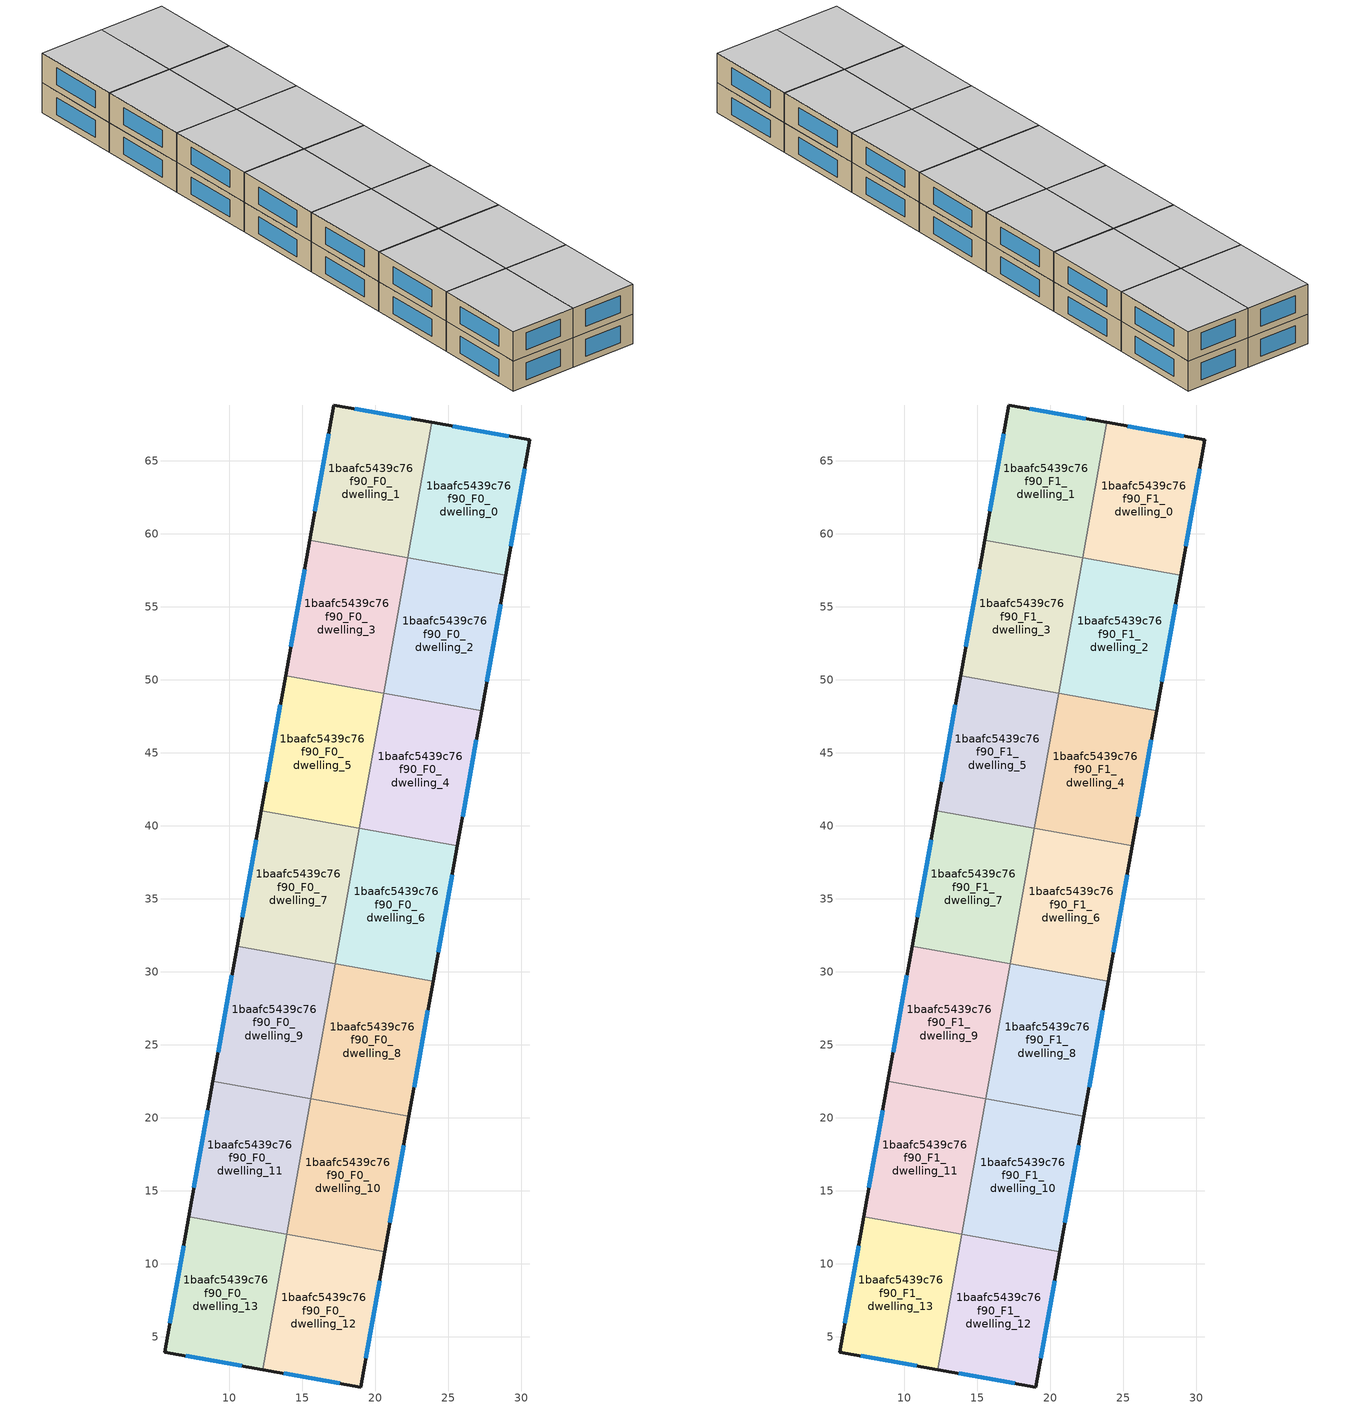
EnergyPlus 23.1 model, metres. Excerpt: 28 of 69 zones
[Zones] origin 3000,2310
1baafc5439c76f90_F0_dwelling_0
 floor ground (EU_floor_Construction): 30.61,66.43 28.95,57.15 22.24,58.35 23.9,67.62 z0
 wall outside (EU_wall_Construction): 28.95,57.15 30.61,66.43 23.9,67.62 z0:3
 wall to 1baafc5439c76f90_F0_dwelling_1 (EU_wall_Construction): 23.9,67.62 22.24,58.35 z0:3
 wall to 1baafc5439c76f90_F0_dwelling_2 (EU_wall_Construction): 22.24,58.35 28.95,57.15 z0:3
 window (EU_Window_Construction): 29.17,66.68 25.34,67.36 / 29.31,59.14 30.25,64.44 z0.64:2.36
1baafc5439c76f90_F0_dwelling_1
 floor ground (EU_floor_Construction): 23.9,67.62 22.24,58.35 15.53,59.55 17.19,68.81 z0
 wall outside (EU_wall_Construction): 23.9,67.62 17.19,68.81 15.53,59.55 z0:3
 wall to 1baafc5439c76f90_F0_dwelling_3 (EU_wall_Construction): 15.53,59.55 22.24,58.35 z0:3
 window (EU_Window_Construction): 22.46,67.87 18.62,68.56 / 16.83,66.83 15.88,61.54 z0.64:2.36
1baafc5439c76f90_F0_dwelling_10
 floor ground (EU_floor_Construction): 22.32,20.09 20.67,10.82 13.96,12.02 15.61,21.29 z0
 wall outside (EU_wall_Construction): 20.67,10.82 22.32,20.09 z0:3
 wall to 1baafc5439c76f90_F0_dwelling_11 (EU_wall_Construction): 15.61,21.29 13.96,12.02 z0:3
 wall to 1baafc5439c76f90_F0_dwelling_8 (EU_wall_Construction): 22.32,20.09 15.61,21.29 z0:3
 wall to 1baafc5439c76f90_F0_dwelling_12 (EU_wall_Construction): 13.96,12.02 20.67,10.82 z0:3
 window (EU_Window_Construction): 21.02,12.8 21.97,18.1 z0.64:2.36
1baafc5439c76f90_F0_dwelling_11
 floor ground (EU_floor_Construction): 15.61,21.29 13.96,12.02 7.25,13.22 8.9,22.49 z0
 wall outside (EU_wall_Construction): 8.9,22.49 7.25,13.22 z0:3
 wall to 1baafc5439c76f90_F0_dwelling_9 (EU_wall_Construction): 15.61,21.29 8.9,22.49 z0:3
 wall to 1baafc5439c76f90_F0_dwelling_13 (EU_wall_Construction): 7.25,13.22 13.95,12.02 z0:3
 window (EU_Window_Construction): 8.55,20.5 7.6,15.2 z0.64:2.36
1baafc5439c76f90_F0_dwelling_12
 floor ground (EU_floor_Construction): 20.67,10.82 19.01,1.56 12.3,2.75 13.95,12.02 z0
 wall outside (EU_wall_Construction): 12.3,2.75 19.01,1.56 20.67,10.82 z0:3
 wall to 1baafc5439c76f90_F0_dwelling_13 (EU_wall_Construction): 13.95,12.02 12.3,2.75 z0:3
 window (EU_Window_Construction): 13.73,2.5 17.57,1.82 / 19.36,3.54 20.31,8.84 z0.64:2.36
1baafc5439c76f90_F0_dwelling_13
 floor ground (EU_floor_Construction): 13.95,12.02 12.3,2.75 5.59,3.95 7.25,13.22 z0
 wall outside (EU_wall_Construction): 7.25,13.22 5.59,3.95 12.3,2.75 z0:3
 window (EU_Window_Construction): 7.02,3.69 10.86,3.01 / 6.89,11.23 5.94,5.93 z0.64:2.36
1baafc5439c76f90_F0_dwelling_2
 floor ground (EU_floor_Construction): 28.95,57.15 27.29,47.89 20.58,49.09 22.24,58.35 z0
 wall outside (EU_wall_Construction): 27.29,47.89 28.95,57.15 z0:3
 wall to 1baafc5439c76f90_F0_dwelling_4 (EU_wall_Construction): 20.58,49.09 27.29,47.89 z0:3
 wall to 1baafc5439c76f90_F0_dwelling_3 (EU_wall_Construction): 22.24,58.35 20.58,49.09 z0:3
 window (EU_Window_Construction): 27.65,49.87 28.6,55.17 z0.64:2.36
1baafc5439c76f90_F0_dwelling_3
 floor ground (EU_floor_Construction): 22.24,58.35 20.58,49.09 13.87,50.29 15.53,59.55 z0
 wall outside (EU_wall_Construction): 15.53,59.55 13.87,50.29 z0:3
 wall to 1baafc5439c76f90_F0_dwelling_5 (EU_wall_Construction): 13.87,50.29 20.58,49.09 z0:3
 window (EU_Window_Construction): 15.18,57.57 14.23,52.27 z0.64:2.36
1baafc5439c76f90_F0_dwelling_4
 floor ground (EU_floor_Construction): 27.29,47.89 25.64,38.62 18.93,39.82 20.58,49.09 z0
 wall outside (EU_wall_Construction): 25.64,38.62 27.29,47.89 z0:3
 wall to 1baafc5439c76f90_F0_dwelling_6 (EU_wall_Construction): 18.93,39.82 25.64,38.62 z0:3
 wall to 1baafc5439c76f90_F0_dwelling_5 (EU_wall_Construction): 20.58,49.09 18.93,39.82 z0:3
 window (EU_Window_Construction): 25.99,40.6 26.94,45.9 z0.64:2.36
1baafc5439c76f90_F0_dwelling_5
 floor ground (EU_floor_Construction): 20.58,49.09 18.93,39.82 12.22,41.02 13.87,50.29 z0
 wall outside (EU_wall_Construction): 13.87,50.29 12.22,41.02 z0:3
 wall to 1baafc5439c76f90_F0_dwelling_7 (EU_wall_Construction): 12.22,41.02 18.93,39.82 z0:3
 window (EU_Window_Construction): 13.52,48.3 12.57,43 z0.64:2.36
1baafc5439c76f90_F0_dwelling_6
 floor ground (EU_floor_Construction): 25.64,38.62 23.98,29.35 17.27,30.55 18.93,39.82 z0
 wall outside (EU_wall_Construction): 23.98,29.35 25.64,38.62 z0:3
 wall to 1baafc5439c76f90_F0_dwelling_8 (EU_wall_Construction): 17.27,30.55 23.98,29.35 z0:3
 wall to 1baafc5439c76f90_F0_dwelling_7 (EU_wall_Construction): 18.93,39.82 17.27,30.55 z0:3
 window (EU_Window_Construction): 24.33,31.34 25.28,36.64 z0.64:2.36
1baafc5439c76f90_F0_dwelling_7
 floor ground (EU_floor_Construction): 18.93,39.82 17.27,30.55 10.56,31.75 12.22,41.02 z0
 wall outside (EU_wall_Construction): 12.22,41.02 10.56,31.75 z0:3
 wall to 1baafc5439c76f90_F0_dwelling_9 (EU_wall_Construction): 10.56,31.75 17.27,30.55 z0:3
 window (EU_Window_Construction): 11.86,39.03 10.91,33.74 z0.64:2.36
1baafc5439c76f90_F0_dwelling_8
 floor ground (EU_floor_Construction): 23.98,29.35 22.32,20.09 15.61,21.29 17.27,30.55 z0
 wall outside (EU_wall_Construction): 22.32,20.09 23.98,29.35 z0:3
 wall to 1baafc5439c76f90_F0_dwelling_9 (EU_wall_Construction): 17.27,30.55 15.61,21.29 z0:3
 window (EU_Window_Construction): 22.68,22.07 23.62,27.37 z0.64:2.36
1baafc5439c76f90_F0_dwelling_9
 floor ground (EU_floor_Construction): 17.27,30.55 15.61,21.29 8.9,22.49 10.56,31.75 z0
 wall outside (EU_wall_Construction): 10.56,31.75 8.9,22.49 z0:3
 window (EU_Window_Construction): 10.21,29.77 9.26,24.47 z0.64:2.36
1baafc5439c76f90_F1_dwelling_0
 floor to 1baafc5439c76f90_F0_dwelling_0 (EU_floor_Construction): 30.61,66.43 28.95,57.15 22.24,58.35 23.9,67.62 z3
 wall outside (EU_wall_Construction): 28.95,57.15 30.61,66.43 23.9,67.62 z3:6
 wall to 1baafc5439c76f90_F1_dwelling_1 (EU_wall_Construction): 23.9,67.62 22.24,58.35 z3:6
 wall to 1baafc5439c76f90_F1_dwelling_2 (EU_wall_Construction): 22.24,58.35 28.95,57.15 z3:6
 window (EU_Window_Construction): 29.17,66.68 25.34,67.36 / 29.31,59.14 30.25,64.44 z3.64:5.36
 ceiling to 1baafc5439c76f90_F2_dwelling_0 (EU_floor_Construction): 28.95,57.15 30.61,66.43 23.9,67.62 22.24,58.35 z6
1baafc5439c76f90_F1_dwelling_1
 floor to 1baafc5439c76f90_F0_dwelling_1 (EU_floor_Construction): 23.9,67.62 22.24,58.35 15.53,59.55 17.19,68.81 z3
 wall outside (EU_wall_Construction): 23.9,67.62 17.19,68.81 15.53,59.55 z3:6
 wall to 1baafc5439c76f90_F1_dwelling_3 (EU_wall_Construction): 15.53,59.55 22.24,58.35 z3:6
 window (EU_Window_Construction): 22.46,67.87 18.62,68.56 / 16.83,66.83 15.88,61.54 z3.64:5.36
 ceiling to 1baafc5439c76f90_F2_dwelling_1 (EU_floor_Construction): 22.24,58.35 23.9,67.62 17.19,68.81 15.53,59.55 z6
1baafc5439c76f90_F1_dwelling_10
 floor to 1baafc5439c76f90_F0_dwelling_10 (EU_floor_Construction): 22.32,20.09 20.67,10.82 13.96,12.02 15.61,21.29 z3
 wall outside (EU_wall_Construction): 20.67,10.82 22.32,20.09 z3:6
 wall to 1baafc5439c76f90_F1_dwelling_11 (EU_wall_Construction): 15.61,21.29 13.96,12.02 z3:6
 wall to 1baafc5439c76f90_F1_dwelling_8 (EU_wall_Construction): 22.32,20.09 15.61,21.29 z3:6
 wall to 1baafc5439c76f90_F1_dwelling_12 (EU_wall_Construction): 13.96,12.02 20.67,10.82 z3:6
 window (EU_Window_Construction): 21.02,12.8 21.97,18.1 z3.64:5.36
 ceiling to 1baafc5439c76f90_F2_dwelling_10 (EU_floor_Construction): 20.67,10.82 22.32,20.09 15.61,21.29 13.96,12.02 z6
1baafc5439c76f90_F1_dwelling_11
 floor to 1baafc5439c76f90_F0_dwelling_11 (EU_floor_Construction): 15.61,21.29 13.96,12.02 7.25,13.22 8.9,22.49 z3
 wall outside (EU_wall_Construction): 8.9,22.49 7.25,13.22 z3:6
 wall to 1baafc5439c76f90_F1_dwelling_9 (EU_wall_Construction): 15.61,21.29 8.9,22.49 z3:6
 wall to 1baafc5439c76f90_F1_dwelling_13 (EU_wall_Construction): 7.25,13.22 13.95,12.02 z3:6
 window (EU_Window_Construction): 8.55,20.5 7.6,15.2 z3.64:5.36
 ceiling to 1baafc5439c76f90_F2_dwelling_11 (EU_floor_Construction): 13.96,12.02 15.61,21.29 8.9,22.49 7.25,13.22 z6
1baafc5439c76f90_F1_dwelling_12
 floor to 1baafc5439c76f90_F0_dwelling_12 (EU_floor_Construction): 20.67,10.82 19.01,1.56 12.3,2.75 13.95,12.02 z3
 wall outside (EU_wall_Construction): 12.3,2.75 19.01,1.56 20.67,10.82 z3:6
 wall to 1baafc5439c76f90_F1_dwelling_13 (EU_wall_Construction): 13.95,12.02 12.3,2.75 z3:6
 window (EU_Window_Construction): 13.73,2.5 17.57,1.82 / 19.36,3.54 20.31,8.84 z3.64:5.36
 ceiling to 1baafc5439c76f90_F2_dwelling_12 (EU_floor_Construction): 19.01,1.56 20.67,10.82 13.95,12.02 12.3,2.75 z6
1baafc5439c76f90_F1_dwelling_13
 floor to 1baafc5439c76f90_F0_dwelling_13 (EU_floor_Construction): 13.95,12.02 12.3,2.75 5.59,3.95 7.25,13.22 z3
 wall outside (EU_wall_Construction): 7.25,13.22 5.59,3.95 12.3,2.75 z3:6
 window (EU_Window_Construction): 7.02,3.69 10.86,3.01 / 6.89,11.23 5.94,5.93 z3.64:5.36
 ceiling to 1baafc5439c76f90_F2_dwelling_13 (EU_floor_Construction): 12.3,2.75 13.95,12.02 7.25,13.22 5.59,3.95 z6
1baafc5439c76f90_F1_dwelling_2
 floor to 1baafc5439c76f90_F0_dwelling_2 (EU_floor_Construction): 28.95,57.15 27.29,47.89 20.58,49.09 22.24,58.35 z3
 wall outside (EU_wall_Construction): 27.29,47.89 28.95,57.15 z3:6
 wall to 1baafc5439c76f90_F1_dwelling_4 (EU_wall_Construction): 20.58,49.09 27.29,47.89 z3:6
 wall to 1baafc5439c76f90_F1_dwelling_3 (EU_wall_Construction): 22.24,58.35 20.58,49.09 z3:6
 window (EU_Window_Construction): 27.65,49.87 28.6,55.17 z3.64:5.36
 ceiling to 1baafc5439c76f90_F2_dwelling_2 (EU_floor_Construction): 27.29,47.89 28.95,57.15 22.24,58.35 20.58,49.09 z6
1baafc5439c76f90_F1_dwelling_3
 floor to 1baafc5439c76f90_F0_dwelling_3 (EU_floor_Construction): 22.24,58.35 20.58,49.09 13.87,50.29 15.53,59.55 z3
 wall outside (EU_wall_Construction): 15.53,59.55 13.87,50.29 z3:6
 wall to 1baafc5439c76f90_F1_dwelling_5 (EU_wall_Construction): 13.87,50.29 20.58,49.09 z3:6
 window (EU_Window_Construction): 15.18,57.57 14.23,52.27 z3.64:5.36
 ceiling to 1baafc5439c76f90_F2_dwelling_3 (EU_floor_Construction): 20.58,49.09 22.24,58.35 15.53,59.55 13.87,50.29 z6
1baafc5439c76f90_F1_dwelling_4
 floor to 1baafc5439c76f90_F0_dwelling_4 (EU_floor_Construction): 27.29,47.89 25.64,38.62 18.93,39.82 20.58,49.09 z3
 wall outside (EU_wall_Construction): 25.64,38.62 27.29,47.89 z3:6
 wall to 1baafc5439c76f90_F1_dwelling_6 (EU_wall_Construction): 18.93,39.82 25.64,38.62 z3:6
 wall to 1baafc5439c76f90_F1_dwelling_5 (EU_wall_Construction): 20.58,49.09 18.93,39.82 z3:6
 window (EU_Window_Construction): 25.99,40.6 26.94,45.9 z3.64:5.36
 ceiling to 1baafc5439c76f90_F2_dwelling_4 (EU_floor_Construction): 25.64,38.62 27.29,47.89 20.58,49.09 18.93,39.82 z6
1baafc5439c76f90_F1_dwelling_5
 floor to 1baafc5439c76f90_F0_dwelling_5 (EU_floor_Construction): 20.58,49.09 18.93,39.82 12.22,41.02 13.87,50.29 z3
 wall outside (EU_wall_Construction): 13.87,50.29 12.22,41.02 z3:6
 wall to 1baafc5439c76f90_F1_dwelling_7 (EU_wall_Construction): 12.22,41.02 18.93,39.82 z3:6
 window (EU_Window_Construction): 13.52,48.3 12.57,43 z3.64:5.36
 ceiling to 1baafc5439c76f90_F2_dwelling_5 (EU_floor_Construction): 18.93,39.82 20.58,49.09 13.87,50.29 12.22,41.02 z6
1baafc5439c76f90_F1_dwelling_6
 floor to 1baafc5439c76f90_F0_dwelling_6 (EU_floor_Construction): 25.64,38.62 23.98,29.35 17.27,30.55 18.93,39.82 z3
 wall outside (EU_wall_Construction): 23.98,29.35 25.64,38.62 z3:6
 wall to 1baafc5439c76f90_F1_dwelling_8 (EU_wall_Construction): 17.27,30.55 23.98,29.35 z3:6
 wall to 1baafc5439c76f90_F1_dwelling_7 (EU_wall_Construction): 18.93,39.82 17.27,30.55 z3:6
 window (EU_Window_Construction): 24.33,31.34 25.28,36.64 z3.64:5.36
 ceiling to 1baafc5439c76f90_F2_dwelling_6 (EU_floor_Construction): 23.98,29.35 25.64,38.62 18.93,39.82 17.27,30.55 z6
1baafc5439c76f90_F1_dwelling_7
 floor to 1baafc5439c76f90_F0_dwelling_7 (EU_floor_Construction): 18.93,39.82 17.27,30.55 10.56,31.75 12.22,41.02 z3
 wall outside (EU_wall_Construction): 12.22,41.02 10.56,31.75 z3:6
 wall to 1baafc5439c76f90_F1_dwelling_9 (EU_wall_Construction): 10.56,31.75 17.27,30.55 z3:6
 window (EU_Window_Construction): 11.86,39.03 10.91,33.74 z3.64:5.36
 ceiling to 1baafc5439c76f90_F2_dwelling_7 (EU_floor_Construction): 17.27,30.55 18.93,39.82 12.22,41.02 10.56,31.75 z6
1baafc5439c76f90_F1_dwelling_8
 floor to 1baafc5439c76f90_F0_dwelling_8 (EU_floor_Construction): 23.98,29.35 22.32,20.09 15.61,21.29 17.27,30.55 z3
 wall outside (EU_wall_Construction): 22.32,20.09 23.98,29.35 z3:6
 wall to 1baafc5439c76f90_F1_dwelling_9 (EU_wall_Construction): 17.27,30.55 15.61,21.29 z3:6
 window (EU_Window_Construction): 22.68,22.07 23.62,27.37 z3.64:5.36
 ceiling to 1baafc5439c76f90_F2_dwelling_8 (EU_floor_Construction): 22.32,20.09 23.98,29.35 17.27,30.55 15.61,21.29 z6
1baafc5439c76f90_F1_dwelling_9
 floor to 1baafc5439c76f90_F0_dwelling_9 (EU_floor_Construction): 17.27,30.55 15.61,21.29 8.9,22.49 10.56,31.75 z3
 wall outside (EU_wall_Construction): 10.56,31.75 8.9,22.49 z3:6
 window (EU_Window_Construction): 10.21,29.77 9.26,24.47 z3.64:5.36
 ceiling to 1baafc5439c76f90_F2_dwelling_9 (EU_floor_Construction): 15.61,21.29 17.27,30.55 10.56,31.75 8.9,22.49 z6
[Building]
EU S2 Campaign: North Axis=0; Terrain=City; Solar Distribution=FullExterior
[Site:Location]
Yerevan-Zvartnots.Intl.AP: Latitude=40.15; Longitude=44.383; Time Zone=4; Elevation=854
[SizingPeriod:WeatherFileDays]
AnnualSizingPeriod: Begin Month=1; Begin Day of Month=1; End Month=12; End Day of Month=31; Day of Week for Start Day=Monday; Use Weather File Daylight Saving Period=No; Use Weather File Rain and Snow Indicators=No
[MATERIAL]
EU_InternalMass_Material: Roughness=MediumRough; Thickness=0.1; Conductivity=1; Density=1800; Specific Heat=900; Thermal Absorptance=0.9; Solar Absorptance=0.7; Visible Absorptance=0.7
[MATERIAL:NOMASS] Roughness=MediumRough; Thermal Absorptance=0.9; Solar Absorptance=0.7; Visible Absorptance=0.7
Name | Thermal Resistance
EU_wall_NoMass | 1.05043
EU_floor_NoMass | 0.478065
[WINDOWMATERIAL:SIMPLEGLAZINGSYSTEM]
EU_Window_SimpleGlazing: UFactor=2.5566; Solar Heat Gain Coefficient=0.75; Visible Transmittance=0.75
[CONSTRUCTION]
EU_wall_Construction: EU_wall_NoMass
EU_floor_Construction: EU_floor_NoMass
EU_Window_Construction: EU_Window_SimpleGlazing
EU_InternalMass_Construction: EU_InternalMass_Material
[ZONE] Type=1; Multiplier=1; Ceiling Height=autocalculate; Floor Area=autocalculate; Part of Total Floor Area=Yes
Name | Volume
1baafc5439c76f90_F0_dwelling_0; 1baafc5439c76f90_F1_dwelling_0; 1baafc5439c76f90_F0_dwelling_11; 1baafc5439c76f90_F1_dwelling_11; 1baafc5439c76f90_F0_dwelling_5; 1baafc5439c76f90_F1_dwelling_5; 1baafc5439c76f90_F0_dwelling_7; 1baafc5439c76f90_F1_dwelling_7 | 192.469
1baafc5439c76f90_F0_dwelling_1; 1baafc5439c76f90_F1_dwelling_1; 1baafc5439c76f90_F0_dwelling_2; 1baafc5439c76f90_F1_dwelling_2; 1baafc5439c76f90_F0_dwelling_8; 1baafc5439c76f90_F1_dwelling_8 | 192.498
1baafc5439c76f90_F0_dwelling_10; 1baafc5439c76f90_F1_dwelling_10 | 192.509
1baafc5439c76f90_F0_dwelling_12; 1baafc5439c76f90_F1_dwelling_12; 1baafc5439c76f90_F0_dwelling_4; 1baafc5439c76f90_F1_dwelling_4; 1baafc5439c76f90_F0_dwelling_6; 1baafc5439c76f90_F1_dwelling_6 | 192.497
1baafc5439c76f90_F0_dwelling_13; 1baafc5439c76f90_F1_dwelling_13; 1baafc5439c76f90_F0_dwelling_9; 1baafc5439c76f90_F1_dwelling_9 | 192.47
1baafc5439c76f90_F0_dwelling_3; 1baafc5439c76f90_F1_dwelling_3 | 192.482
[INTERNALMASS] Construction=EU_InternalMass_Construction
Name | Zone or ZoneList | Surface Area
1baafc5439c76f90_F0_dwelling_0_EU_InternalMass | 1baafc5439c76f90_F0_dwelling_0 | 64.155
1baafc5439c76f90_F0_dwelling_1_EU_InternalMass | 1baafc5439c76f90_F0_dwelling_1 | 64.1641
1baafc5439c76f90_F0_dwelling_2_EU_InternalMass | 1baafc5439c76f90_F0_dwelling_2 | 64.1639
1baafc5439c76f90_F0_dwelling_3_EU_InternalMass | 1baafc5439c76f90_F0_dwelling_3 | 64.1601
1baafc5439c76f90_F0_dwelling_4_EU_InternalMass | 1baafc5439c76f90_F0_dwelling_4 | 64.1681
1baafc5439c76f90_F0_dwelling_5_EU_InternalMass | 1baafc5439c76f90_F0_dwelling_5 | 64.1588
1baafc5439c76f90_F0_dwelling_6_EU_InternalMass | 1baafc5439c76f90_F0_dwelling_6 | 64.1677
1baafc5439c76f90_F0_dwelling_7_EU_InternalMass | 1baafc5439c76f90_F0_dwelling_7 | 64.1593
1baafc5439c76f90_F0_dwelling_8_EU_InternalMass | 1baafc5439c76f90_F0_dwelling_8 | 64.1681
1baafc5439c76f90_F0_dwelling_9_EU_InternalMass | 1baafc5439c76f90_F0_dwelling_9 | 64.1588
1baafc5439c76f90_F0_dwelling_10_EU_InternalMass | 1baafc5439c76f90_F0_dwelling_10 | 64.1694
1baafc5439c76f90_F0_dwelling_11_EU_InternalMass | 1baafc5439c76f90_F0_dwelling_11 | 64.1546
1baafc5439c76f90_F0_dwelling_12_EU_InternalMass | 1baafc5439c76f90_F0_dwelling_12 | 64.1641
1baafc5439c76f90_F0_dwelling_13_EU_InternalMass | 1baafc5439c76f90_F0_dwelling_13 | 64.155
1baafc5439c76f90_F1_dwelling_0_EU_InternalMass | 1baafc5439c76f90_F1_dwelling_0 | 64.155
1baafc5439c76f90_F1_dwelling_1_EU_InternalMass | 1baafc5439c76f90_F1_dwelling_1 | 64.1641
1baafc5439c76f90_F1_dwelling_2_EU_InternalMass | 1baafc5439c76f90_F1_dwelling_2 | 64.1639
1baafc5439c76f90_F1_dwelling_3_EU_InternalMass | 1baafc5439c76f90_F1_dwelling_3 | 64.1601
1baafc5439c76f90_F1_dwelling_4_EU_InternalMass | 1baafc5439c76f90_F1_dwelling_4 | 64.1681
1baafc5439c76f90_F1_dwelling_5_EU_InternalMass | 1baafc5439c76f90_F1_dwelling_5 | 64.1588
1baafc5439c76f90_F1_dwelling_6_EU_InternalMass | 1baafc5439c76f90_F1_dwelling_6 | 64.1677
1baafc5439c76f90_F1_dwelling_7_EU_InternalMass | 1baafc5439c76f90_F1_dwelling_7 | 64.1593
1baafc5439c76f90_F1_dwelling_8_EU_InternalMass | 1baafc5439c76f90_F1_dwelling_8 | 64.1681
1baafc5439c76f90_F1_dwelling_9_EU_InternalMass | 1baafc5439c76f90_F1_dwelling_9 | 64.1588
1baafc5439c76f90_F1_dwelling_10_EU_InternalMass | 1baafc5439c76f90_F1_dwelling_10 | 64.1694
1baafc5439c76f90_F1_dwelling_11_EU_InternalMass | 1baafc5439c76f90_F1_dwelling_11 | 64.1546
1baafc5439c76f90_F1_dwelling_12_EU_InternalMass | 1baafc5439c76f90_F1_dwelling_12 | 64.1641
1baafc5439c76f90_F1_dwelling_13_EU_InternalMass | 1baafc5439c76f90_F1_dwelling_13 | 64.155
[OTHEREQUIPMENT] Fuel Type=Electricity; Design Level Calculation Method=Watts/Area; Power per Zone Floor Area=1; Fraction Latent=0; Fraction Radiant=0; Fraction Lost=0; Carbon Dioxide Generation Rate=0; EndUse Subcategory=EU_Step8_InternalGains
Name | Zone or ZoneList or Space or SpaceList | Schedule
EU_Step8_InternalGain_1baafc5439c76f90_F0_dwelling_0_f000 | 1baafc5439c76f90_F0_dwelling_0 | EU_Step8_GainSchedule_1baafc5439c76f90_F0_dwelling_0_f000
EU_Step8_InternalGain_1baafc5439c76f90_F0_dwelling_1_f000 | 1baafc5439c76f90_F0_dwelling_1 | EU_Step8_GainSchedule_1baafc5439c76f90_F0_dwelling_1_f000
EU_Step8_InternalGain_1baafc5439c76f90_F0_dwelling_2_f000 | 1baafc5439c76f90_F0_dwelling_2 | EU_Step8_GainSchedule_1baafc5439c76f90_F0_dwelling_2_f000
EU_Step8_InternalGain_1baafc5439c76f90_F0_dwelling_3_f000 | 1baafc5439c76f90_F0_dwelling_3 | EU_Step8_GainSchedule_1baafc5439c76f90_F0_dwelling_3_f000
EU_Step8_InternalGain_1baafc5439c76f90_F0_dwelling_4_f000 | 1baafc5439c76f90_F0_dwelling_4 | EU_Step8_GainSchedule_1baafc5439c76f90_F0_dwelling_4_f000
EU_Step8_InternalGain_1baafc5439c76f90_F0_dwelling_5_f000 | 1baafc5439c76f90_F0_dwelling_5 | EU_Step8_GainSchedule_1baafc5439c76f90_F0_dwelling_5_f000
EU_Step8_InternalGain_1baafc5439c76f90_F0_dwelling_6_f000 | 1baafc5439c76f90_F0_dwelling_6 | EU_Step8_GainSchedule_1baafc5439c76f90_F0_dwelling_6_f000
EU_Step8_InternalGain_1baafc5439c76f90_F0_dwelling_7_f000 | 1baafc5439c76f90_F0_dwelling_7 | EU_Step8_GainSchedule_1baafc5439c76f90_F0_dwelling_7_f000
EU_Step8_InternalGain_1baafc5439c76f90_F0_dwelling_8_f000 | 1baafc5439c76f90_F0_dwelling_8 | EU_Step8_GainSchedule_1baafc5439c76f90_F0_dwelling_8_f000
EU_Step8_InternalGain_1baafc5439c76f90_F0_dwelling_9_f000 | 1baafc5439c76f90_F0_dwelling_9 | EU_Step8_GainSchedule_1baafc5439c76f90_F0_dwelling_9_f000
EU_Step8_InternalGain_1baafc5439c76f90_F0_dwelling_10_f000 | 1baafc5439c76f90_F0_dwelling_10 | EU_Step8_GainSchedule_1baafc5439c76f90_F0_dwelling_10_f000
EU_Step8_InternalGain_1baafc5439c76f90_F0_dwelling_11_f000 | 1baafc5439c76f90_F0_dwelling_11 | EU_Step8_GainSchedule_1baafc5439c76f90_F0_dwelling_11_f000
EU_Step8_InternalGain_1baafc5439c76f90_F0_dwelling_12_f000 | 1baafc5439c76f90_F0_dwelling_12 | EU_Step8_GainSchedule_1baafc5439c76f90_F0_dwelling_12_f000
EU_Step8_InternalGain_1baafc5439c76f90_F0_dwelling_13_f000 | 1baafc5439c76f90_F0_dwelling_13 | EU_Step8_GainSchedule_1baafc5439c76f90_F0_dwelling_13_f000
EU_Step8_InternalGain_1baafc5439c76f90_F1_dwelling_0_f000 | 1baafc5439c76f90_F1_dwelling_0 | EU_Step8_GainSchedule_1baafc5439c76f90_F1_dwelling_0_f000
EU_Step8_InternalGain_1baafc5439c76f90_F1_dwelling_1_f000 | 1baafc5439c76f90_F1_dwelling_1 | EU_Step8_GainSchedule_1baafc5439c76f90_F1_dwelling_1_f000
EU_Step8_InternalGain_1baafc5439c76f90_F1_dwelling_2_f000 | 1baafc5439c76f90_F1_dwelling_2 | EU_Step8_GainSchedule_1baafc5439c76f90_F1_dwelling_2_f000
EU_Step8_InternalGain_1baafc5439c76f90_F1_dwelling_3_f000 | 1baafc5439c76f90_F1_dwelling_3 | EU_Step8_GainSchedule_1baafc5439c76f90_F1_dwelling_3_f000
EU_Step8_InternalGain_1baafc5439c76f90_F1_dwelling_4_f000 | 1baafc5439c76f90_F1_dwelling_4 | EU_Step8_GainSchedule_1baafc5439c76f90_F1_dwelling_4_f000
EU_Step8_InternalGain_1baafc5439c76f90_F1_dwelling_5_f000 | 1baafc5439c76f90_F1_dwelling_5 | EU_Step8_GainSchedule_1baafc5439c76f90_F1_dwelling_5_f000
EU_Step8_InternalGain_1baafc5439c76f90_F1_dwelling_6_f000 | 1baafc5439c76f90_F1_dwelling_6 | EU_Step8_GainSchedule_1baafc5439c76f90_F1_dwelling_6_f000
EU_Step8_InternalGain_1baafc5439c76f90_F1_dwelling_7_f000 | 1baafc5439c76f90_F1_dwelling_7 | EU_Step8_GainSchedule_1baafc5439c76f90_F1_dwelling_7_f000
EU_Step8_InternalGain_1baafc5439c76f90_F1_dwelling_8_f000 | 1baafc5439c76f90_F1_dwelling_8 | EU_Step8_GainSchedule_1baafc5439c76f90_F1_dwelling_8_f000
EU_Step8_InternalGain_1baafc5439c76f90_F1_dwelling_9_f000 | 1baafc5439c76f90_F1_dwelling_9 | EU_Step8_GainSchedule_1baafc5439c76f90_F1_dwelling_9_f000
EU_Step8_InternalGain_1baafc5439c76f90_F1_dwelling_10_f000 | 1baafc5439c76f90_F1_dwelling_10 | EU_Step8_GainSchedule_1baafc5439c76f90_F1_dwelling_10_f000
EU_Step8_InternalGain_1baafc5439c76f90_F1_dwelling_11_f000 | 1baafc5439c76f90_F1_dwelling_11 | EU_Step8_GainSchedule_1baafc5439c76f90_F1_dwelling_11_f000
EU_Step8_InternalGain_1baafc5439c76f90_F1_dwelling_12_f000 | 1baafc5439c76f90_F1_dwelling_12 | EU_Step8_GainSchedule_1baafc5439c76f90_F1_dwelling_12_f000
EU_Step8_InternalGain_1baafc5439c76f90_F1_dwelling_13_f000 | 1baafc5439c76f90_F1_dwelling_13 | EU_Step8_GainSchedule_1baafc5439c76f90_F1_dwelling_13_f000
[ZONEVENTILATION:DESIGNFLOWRATE] Schedule=EU_AlwaysOn; Design Flow Rate Calculation Method=AirChanges/Hour; Air Changes per Hour=0.557805; Ventilation Type=Natural; Fan Pressure Rise=0; Fan Total Efficiency=1; Constant Term Coefficient=1; Temperature Term Coefficient=0; Velocity Term Coefficient=0; Velocity Squared Term Coefficient=0; Minimum Indoor Temperature=-100; Maximum Indoor Temperature=100; Delta Temperature=-100; Minimum Outdoor Temperature=-100; Maximum Outdoor Temperature=100; Maximum Wind Speed=40
Name | Zone or ZoneList or Space or SpaceList
EU_ConstantAir_1baafc5439c76f90_F0_dwelling_0 | 1baafc5439c76f90_F0_dwelling_0
EU_ConstantAir_1baafc5439c76f90_F0_dwelling_1 | 1baafc5439c76f90_F0_dwelling_1
EU_ConstantAir_1baafc5439c76f90_F0_dwelling_2 | 1baafc5439c76f90_F0_dwelling_2
EU_ConstantAir_1baafc5439c76f90_F0_dwelling_3 | 1baafc5439c76f90_F0_dwelling_3
EU_ConstantAir_1baafc5439c76f90_F0_dwelling_4 | 1baafc5439c76f90_F0_dwelling_4
EU_ConstantAir_1baafc5439c76f90_F0_dwelling_5 | 1baafc5439c76f90_F0_dwelling_5
EU_ConstantAir_1baafc5439c76f90_F0_dwelling_6 | 1baafc5439c76f90_F0_dwelling_6
EU_ConstantAir_1baafc5439c76f90_F0_dwelling_7 | 1baafc5439c76f90_F0_dwelling_7
EU_ConstantAir_1baafc5439c76f90_F0_dwelling_8 | 1baafc5439c76f90_F0_dwelling_8
EU_ConstantAir_1baafc5439c76f90_F0_dwelling_9 | 1baafc5439c76f90_F0_dwelling_9
EU_ConstantAir_1baafc5439c76f90_F0_dwelling_10 | 1baafc5439c76f90_F0_dwelling_10
EU_ConstantAir_1baafc5439c76f90_F0_dwelling_11 | 1baafc5439c76f90_F0_dwelling_11
EU_ConstantAir_1baafc5439c76f90_F0_dwelling_12 | 1baafc5439c76f90_F0_dwelling_12
EU_ConstantAir_1baafc5439c76f90_F0_dwelling_13 | 1baafc5439c76f90_F0_dwelling_13
EU_ConstantAir_1baafc5439c76f90_F1_dwelling_0 | 1baafc5439c76f90_F1_dwelling_0
EU_ConstantAir_1baafc5439c76f90_F1_dwelling_1 | 1baafc5439c76f90_F1_dwelling_1
EU_ConstantAir_1baafc5439c76f90_F1_dwelling_2 | 1baafc5439c76f90_F1_dwelling_2
EU_ConstantAir_1baafc5439c76f90_F1_dwelling_3 | 1baafc5439c76f90_F1_dwelling_3
EU_ConstantAir_1baafc5439c76f90_F1_dwelling_4 | 1baafc5439c76f90_F1_dwelling_4
EU_ConstantAir_1baafc5439c76f90_F1_dwelling_5 | 1baafc5439c76f90_F1_dwelling_5
EU_ConstantAir_1baafc5439c76f90_F1_dwelling_6 | 1baafc5439c76f90_F1_dwelling_6
EU_ConstantAir_1baafc5439c76f90_F1_dwelling_7 | 1baafc5439c76f90_F1_dwelling_7
EU_ConstantAir_1baafc5439c76f90_F1_dwelling_8 | 1baafc5439c76f90_F1_dwelling_8
EU_ConstantAir_1baafc5439c76f90_F1_dwelling_9 | 1baafc5439c76f90_F1_dwelling_9
EU_ConstantAir_1baafc5439c76f90_F1_dwelling_10 | 1baafc5439c76f90_F1_dwelling_10
EU_ConstantAir_1baafc5439c76f90_F1_dwelling_11 | 1baafc5439c76f90_F1_dwelling_11
EU_ConstantAir_1baafc5439c76f90_F1_dwelling_12 | 1baafc5439c76f90_F1_dwelling_12
EU_ConstantAir_1baafc5439c76f90_F1_dwelling_13 | 1baafc5439c76f90_F1_dwelling_13
[HVACTEMPLATE:THERMOSTAT] Constant Heating Setpoint=20; Constant Cooling Setpoint=50
EU_HeatOnly_1baafc5439c76f90_F0_dwelling_0; EU_HeatOnly_1baafc5439c76f90_F0_dwelling_1; EU_HeatOnly_1baafc5439c76f90_F0_dwelling_2; EU_HeatOnly_1baafc5439c76f90_F0_dwelling_3; EU_HeatOnly_1baafc5439c76f90_F0_dwelling_4; EU_HeatOnly_1baafc5439c76f90_F0_dwelling_5; EU_HeatOnly_1baafc5439c76f90_F0_dwelling_6; EU_HeatOnly_1baafc5439c76f90_F0_dwelling_7; EU_HeatOnly_1baafc5439c76f90_F0_dwelling_8; EU_HeatOnly_1baafc5439c76f90_F0_dwelling_9; EU_HeatOnly_1baafc5439c76f90_F0_dwelling_10; EU_HeatOnly_1baafc5439c76f90_F0_dwelling_11; EU_HeatOnly_1baafc5439c76f90_F0_dwelling_12; EU_HeatOnly_1baafc5439c76f90_F0_dwelling_13; EU_HeatOnly_1baafc5439c76f90_F1_dwelling_0; EU_HeatOnly_1baafc5439c76f90_F1_dwelling_1; EU_HeatOnly_1baafc5439c76f90_F1_dwelling_2; EU_HeatOnly_1baafc5439c76f90_F1_dwelling_3; EU_HeatOnly_1baafc5439c76f90_F1_dwelling_4; EU_HeatOnly_1baafc5439c76f90_F1_dwelling_5; EU_HeatOnly_1baafc5439c76f90_F1_dwelling_6; EU_HeatOnly_1baafc5439c76f90_F1_dwelling_7; EU_HeatOnly_1baafc5439c76f90_F1_dwelling_8; EU_HeatOnly_1baafc5439c76f90_F1_dwelling_9; EU_HeatOnly_1baafc5439c76f90_F1_dwelling_10; EU_HeatOnly_1baafc5439c76f90_F1_dwelling_11; EU_HeatOnly_1baafc5439c76f90_F1_dwelling_12; EU_HeatOnly_1baafc5439c76f90_F1_dwelling_13; EU_HeatOnly_1baafc5439c76f90_F2_dwelling_0; EU_HeatOnly_1baafc5439c76f90_F2_dwelling_1; EU_HeatOnly_1baafc5439c76f90_F2_dwelling_2; EU_HeatOnly_1baafc5439c76f90_F2_dwelling_3; EU_HeatOnly_1baafc5439c76f90_F2_dwelling_4; EU_HeatOnly_1baafc5439c76f90_F2_dwelling_5; EU_HeatOnly_1baafc5439c76f90_F2_dwelling_6; EU_HeatOnly_1baafc5439c76f90_F2_dwelling_7; EU_HeatOnly_1baafc5439c76f90_F2_dwelling_8; EU_HeatOnly_1baafc5439c76f90_F2_dwelling_9; EU_HeatOnly_1baafc5439c76f90_F2_dwelling_10; EU_HeatOnly_1baafc5439c76f90_F2_dwelling_11; EU_HeatOnly_1baafc5439c76f90_F2_dwelling_12; EU_HeatOnly_1baafc5439c76f90_F2_dwelling_13; EU_HeatOnly_1baafc5439c76f90_F3_dwelling_0; EU_HeatOnly_1baafc5439c76f90_F3_dwelling_1; EU_HeatOnly_1baafc5439c76f90_F3_dwelling_2; EU_HeatOnly_1baafc5439c76f90_F3_dwelling_3; EU_HeatOnly_1baafc5439c76f90_F3_dwelling_4; EU_HeatOnly_1baafc5439c76f90_F3_dwelling_5; EU_HeatOnly_1baafc5439c76f90_F3_dwelling_6; EU_HeatOnly_1baafc5439c76f90_F3_dwelling_7; EU_HeatOnly_1baafc5439c76f90_F3_dwelling_8; EU_HeatOnly_1baafc5439c76f90_F3_dwelling_9; EU_HeatOnly_1baafc5439c76f90_F3_dwelling_10; EU_HeatOnly_1baafc5439c76f90_F3_dwelling_11; EU_HeatOnly_1baafc5439c76f90_F3_dwelling_12; EU_HeatOnly_1baafc5439c76f90_F3_dwelling_13; EU_HeatOnly_1baafc5439c76f90_F4_dwelling_0; EU_HeatOnly_1baafc5439c76f90_F4_dwelling_1; EU_HeatOnly_1baafc5439c76f90_F4_dwelling_2; EU_HeatOnly_1baafc5439c76f90_F4_dwelling_3; EU_HeatOnly_1baafc5439c76f90_F4_dwelling_4; EU_HeatOnly_1baafc5439c76f90_F4_dwelling_5; EU_HeatOnly_1baafc5439c76f90_F4_dwelling_6; EU_HeatOnly_1baafc5439c76f90_F4_dwelling_7; EU_HeatOnly_1baafc5439c76f90_F4_dwelling_8; EU_HeatOnly_1baafc5439c76f90_F4_dwelling_9; EU_HeatOnly_1baafc5439c76f90_F4_dwelling_10; EU_HeatOnly_1baafc5439c76f90_F4_dwelling_11; EU_HeatOnly_1baafc5439c76f90_F4_dwelling_12
[HVACTEMPLATE:ZONE:IDEALLOADSAIRSYSTEM] System Availability Schedule=EU_AlwaysOn; Maximum Heating Supply Air Temperature=50; Minimum Cooling Supply Air Temperature=13; Maximum Heating Supply Air Humidity Ratio=0.0156; Minimum Cooling Supply Air Humidity Ratio=0.0077; Heating Limit=NoLimit; Cooling Limit=NoLimit; Heating Availability Schedule=EU_AlwaysOn; Cooling Availability Schedule=EU_CoolingOff; Dehumidification Control Type=ConstantSensibleHeatRatio; Cooling Sensible Heat Ratio=0.7; Dehumidification Setpoint=60; Humidification Control Type=None; Humidification Setpoint=30; Outdoor Air Method=None; Outdoor Air Flow Rate per Person=0.00944; Outdoor Air Flow Rate per Zone Floor Area=0; Outdoor Air Flow Rate per Zone=0; Demand Controlled Ventilation Type=None; Outdoor Air Economizer Type=NoEconomizer; Heat Recovery Type=None; Sensible Heat Recovery Effectiveness=0.7; Latent Heat Recovery Effectiveness=0.65
Name | Template Thermostat
1baafc5439c76f90_F0_dwelling_0 | EU_HeatOnly_1baafc5439c76f90_F0_dwelling_0
1baafc5439c76f90_F0_dwelling_1 | EU_HeatOnly_1baafc5439c76f90_F0_dwelling_1
1baafc5439c76f90_F0_dwelling_2 | EU_HeatOnly_1baafc5439c76f90_F0_dwelling_2
1baafc5439c76f90_F0_dwelling_3 | EU_HeatOnly_1baafc5439c76f90_F0_dwelling_3
1baafc5439c76f90_F0_dwelling_4 | EU_HeatOnly_1baafc5439c76f90_F0_dwelling_4
1baafc5439c76f90_F0_dwelling_5 | EU_HeatOnly_1baafc5439c76f90_F0_dwelling_5
1baafc5439c76f90_F0_dwelling_6 | EU_HeatOnly_1baafc5439c76f90_F0_dwelling_6
1baafc5439c76f90_F0_dwelling_7 | EU_HeatOnly_1baafc5439c76f90_F0_dwelling_7
1baafc5439c76f90_F0_dwelling_8 | EU_HeatOnly_1baafc5439c76f90_F0_dwelling_8
1baafc5439c76f90_F0_dwelling_9 | EU_HeatOnly_1baafc5439c76f90_F0_dwelling_9
1baafc5439c76f90_F0_dwelling_10 | EU_HeatOnly_1baafc5439c76f90_F0_dwelling_10
1baafc5439c76f90_F0_dwelling_11 | EU_HeatOnly_1baafc5439c76f90_F0_dwelling_11
1baafc5439c76f90_F0_dwelling_12 | EU_HeatOnly_1baafc5439c76f90_F0_dwelling_12
1baafc5439c76f90_F0_dwelling_13 | EU_HeatOnly_1baafc5439c76f90_F0_dwelling_13
1baafc5439c76f90_F1_dwelling_0 | EU_HeatOnly_1baafc5439c76f90_F1_dwelling_0
1baafc5439c76f90_F1_dwelling_1 | EU_HeatOnly_1baafc5439c76f90_F1_dwelling_1
1baafc5439c76f90_F1_dwelling_2 | EU_HeatOnly_1baafc5439c76f90_F1_dwelling_2
1baafc5439c76f90_F1_dwelling_3 | EU_HeatOnly_1baafc5439c76f90_F1_dwelling_3
1baafc5439c76f90_F1_dwelling_4 | EU_HeatOnly_1baafc5439c76f90_F1_dwelling_4
1baafc5439c76f90_F1_dwelling_5 | EU_HeatOnly_1baafc5439c76f90_F1_dwelling_5
1baafc5439c76f90_F1_dwelling_6 | EU_HeatOnly_1baafc5439c76f90_F1_dwelling_6
1baafc5439c76f90_F1_dwelling_7 | EU_HeatOnly_1baafc5439c76f90_F1_dwelling_7
1baafc5439c76f90_F1_dwelling_8 | EU_HeatOnly_1baafc5439c76f90_F1_dwelling_8
1baafc5439c76f90_F1_dwelling_9 | EU_HeatOnly_1baafc5439c76f90_F1_dwelling_9
1baafc5439c76f90_F1_dwelling_10 | EU_HeatOnly_1baafc5439c76f90_F1_dwelling_10
1baafc5439c76f90_F1_dwelling_11 | EU_HeatOnly_1baafc5439c76f90_F1_dwelling_11
1baafc5439c76f90_F1_dwelling_12 | EU_HeatOnly_1baafc5439c76f90_F1_dwelling_12
1baafc5439c76f90_F1_dwelling_13 | EU_HeatOnly_1baafc5439c76f90_F1_dwelling_13
[SIZING:ZONE] Zone Cooling Design Supply Air Temperature Input Method=SupplyAirTemperature; Zone Cooling Design Supply Air Temperature=13; Zone Heating Design Supply Air Temperature Input Method=SupplyAirTemperature; Zone Heating Design Supply Air Temperature=50; Zone Cooling Design Supply Air Humidity Ratio=0.008; Zone Heating Design Supply Air Humidity Ratio=0.008; Cooling Design Air Flow Method=DesignDay; Cooling Design Air Flow Rate=0; Cooling Minimum Air Flow per Zone Floor Area=0.000762; Cooling Minimum Air Flow=0; Cooling Minimum Air Flow Fraction=0.2; Heating Design Air Flow Method=DesignDay; Heating Design Air Flow Rate=0; Heating Maximum Air Flow per Zone Floor Area=0.002032; Heating Maximum Air Flow=0.141576; Heating Maximum Air Flow Fraction=0.3; Account for Dedicated Outdoor Air System=No; Dedicated Outdoor Air System Control Strategy=NeutralSupplyAir; Dedicated Outdoor Air Low Setpoint Temperature for Design=autosize; Dedicated Outdoor Air High Setpoint Temperature for Design=autosize; Zone Load Sizing Method=Sensible Load Only No Latent Load; Zone Latent Cooling Design Supply Air Humidity Ratio Input Method=HumidityRatioDifference; Zone Cooling Design Supply Air Humidity Ratio Difference=0.005; Zone Latent Heating Design Supply Air Humidity Ratio Input Method=HumidityRatioDifference; Zone Humidification Design Supply Air Humidity Ratio Difference=0.005
1baafc5439c76f90_F0_dwelling_0; 1baafc5439c76f90_F0_dwelling_1; 1baafc5439c76f90_F0_dwelling_2; 1baafc5439c76f90_F0_dwelling_3; 1baafc5439c76f90_F0_dwelling_4; 1baafc5439c76f90_F0_dwelling_5; 1baafc5439c76f90_F0_dwelling_6; 1baafc5439c76f90_F0_dwelling_7; 1baafc5439c76f90_F0_dwelling_8; 1baafc5439c76f90_F0_dwelling_9; 1baafc5439c76f90_F0_dwelling_10; 1baafc5439c76f90_F0_dwelling_11; 1baafc5439c76f90_F0_dwelling_12; 1baafc5439c76f90_F0_dwelling_13; 1baafc5439c76f90_F1_dwelling_0; 1baafc5439c76f90_F1_dwelling_1; 1baafc5439c76f90_F1_dwelling_2; 1baafc5439c76f90_F1_dwelling_3; 1baafc5439c76f90_F1_dwelling_4; 1baafc5439c76f90_F1_dwelling_5; 1baafc5439c76f90_F1_dwelling_6; 1baafc5439c76f90_F1_dwelling_7; 1baafc5439c76f90_F1_dwelling_8; 1baafc5439c76f90_F1_dwelling_9; 1baafc5439c76f90_F1_dwelling_10; 1baafc5439c76f90_F1_dwelling_11; 1baafc5439c76f90_F1_dwelling_12; 1baafc5439c76f90_F1_dwelling_13
[SCHEDULE:CONSTANT]
Name | Hourly Value
EU_AlwaysOn | 1
EU_CoolingOff | 0
[SCHEDULE:FILE] Column Number=1; Rows to Skip at Top=0; Number of Hours of Data=8760; Column Separator=Comma; Interpolate to Timestep=No; Minutes per Item=60; Adjust Schedule for Daylight Savings=Yes
Name | File
EU_Step8_GainSchedule_1baafc5439c76f90_F0_dwelling_0_f000 | ../../schedules/1baafc5439c76f90/1baafc5439c76f90_F0_dwelling_0_f000_gain.csv
EU_Step8_GainSchedule_1baafc5439c76f90_F0_dwelling_1_f000 | ../../schedules/1baafc5439c76f90/1baafc5439c76f90_F0_dwelling_1_f000_gain.csv
EU_Step8_GainSchedule_1baafc5439c76f90_F0_dwelling_2_f000 | ../../schedules/1baafc5439c76f90/1baafc5439c76f90_F0_dwelling_2_f000_gain.csv
EU_Step8_GainSchedule_1baafc5439c76f90_F0_dwelling_3_f000 | ../../schedules/1baafc5439c76f90/1baafc5439c76f90_F0_dwelling_3_f000_gain.csv
EU_Step8_GainSchedule_1baafc5439c76f90_F0_dwelling_4_f000 | ../../schedules/1baafc5439c76f90/1baafc5439c76f90_F0_dwelling_4_f000_gain.csv
EU_Step8_GainSchedule_1baafc5439c76f90_F0_dwelling_5_f000 | ../../schedules/1baafc5439c76f90/1baafc5439c76f90_F0_dwelling_5_f000_gain.csv
EU_Step8_GainSchedule_1baafc5439c76f90_F0_dwelling_6_f000 | ../../schedules/1baafc5439c76f90/1baafc5439c76f90_F0_dwelling_6_f000_gain.csv
EU_Step8_GainSchedule_1baafc5439c76f90_F0_dwelling_7_f000 | ../../schedules/1baafc5439c76f90/1baafc5439c76f90_F0_dwelling_7_f000_gain.csv
EU_Step8_GainSchedule_1baafc5439c76f90_F0_dwelling_8_f000 | ../../schedules/1baafc5439c76f90/1baafc5439c76f90_F0_dwelling_8_f000_gain.csv
EU_Step8_GainSchedule_1baafc5439c76f90_F0_dwelling_9_f000 | ../../schedules/1baafc5439c76f90/1baafc5439c76f90_F0_dwelling_9_f000_gain.csv
EU_Step8_GainSchedule_1baafc5439c76f90_F0_dwelling_10_f000 | ../../schedules/1baafc5439c76f90/1baafc5439c76f90_F0_dwelling_10_f000_gain.csv
EU_Step8_GainSchedule_1baafc5439c76f90_F0_dwelling_11_f000 | ../../schedules/1baafc5439c76f90/1baafc5439c76f90_F0_dwelling_11_f000_gain.csv
EU_Step8_GainSchedule_1baafc5439c76f90_F0_dwelling_12_f000 | ../../schedules/1baafc5439c76f90/1baafc5439c76f90_F0_dwelling_12_f000_gain.csv
EU_Step8_GainSchedule_1baafc5439c76f90_F0_dwelling_13_f000 | ../../schedules/1baafc5439c76f90/1baafc5439c76f90_F0_dwelling_13_f000_gain.csv
EU_Step8_GainSchedule_1baafc5439c76f90_F1_dwelling_0_f000 | ../../schedules/1baafc5439c76f90/1baafc5439c76f90_F1_dwelling_0_f000_gain.csv
EU_Step8_GainSchedule_1baafc5439c76f90_F1_dwelling_1_f000 | ../../schedules/1baafc5439c76f90/1baafc5439c76f90_F1_dwelling_1_f000_gain.csv
EU_Step8_GainSchedule_1baafc5439c76f90_F1_dwelling_2_f000 | ../../schedules/1baafc5439c76f90/1baafc5439c76f90_F1_dwelling_2_f000_gain.csv
EU_Step8_GainSchedule_1baafc5439c76f90_F1_dwelling_3_f000 | ../../schedules/1baafc5439c76f90/1baafc5439c76f90_F1_dwelling_3_f000_gain.csv
EU_Step8_GainSchedule_1baafc5439c76f90_F1_dwelling_4_f000 | ../../schedules/1baafc5439c76f90/1baafc5439c76f90_F1_dwelling_4_f000_gain.csv
EU_Step8_GainSchedule_1baafc5439c76f90_F1_dwelling_5_f000 | ../../schedules/1baafc5439c76f90/1baafc5439c76f90_F1_dwelling_5_f000_gain.csv
EU_Step8_GainSchedule_1baafc5439c76f90_F1_dwelling_6_f000 | ../../schedules/1baafc5439c76f90/1baafc5439c76f90_F1_dwelling_6_f000_gain.csv
EU_Step8_GainSchedule_1baafc5439c76f90_F1_dwelling_7_f000 | ../../schedules/1baafc5439c76f90/1baafc5439c76f90_F1_dwelling_7_f000_gain.csv
EU_Step8_GainSchedule_1baafc5439c76f90_F1_dwelling_8_f000 | ../../schedules/1baafc5439c76f90/1baafc5439c76f90_F1_dwelling_8_f000_gain.csv
EU_Step8_GainSchedule_1baafc5439c76f90_F1_dwelling_9_f000 | ../../schedules/1baafc5439c76f90/1baafc5439c76f90_F1_dwelling_9_f000_gain.csv
EU_Step8_GainSchedule_1baafc5439c76f90_F1_dwelling_10_f000 | ../../schedules/1baafc5439c76f90/1baafc5439c76f90_F1_dwelling_10_f000_gain.csv
EU_Step8_GainSchedule_1baafc5439c76f90_F1_dwelling_11_f000 | ../../schedules/1baafc5439c76f90/1baafc5439c76f90_F1_dwelling_11_f000_gain.csv
EU_Step8_GainSchedule_1baafc5439c76f90_F1_dwelling_12_f000 | ../../schedules/1baafc5439c76f90/1baafc5439c76f90_F1_dwelling_12_f000_gain.csv
EU_Step8_GainSchedule_1baafc5439c76f90_F1_dwelling_13_f000 | ../../schedules/1baafc5439c76f90/1baafc5439c76f90_F1_dwelling_13_f000_gain.csv
